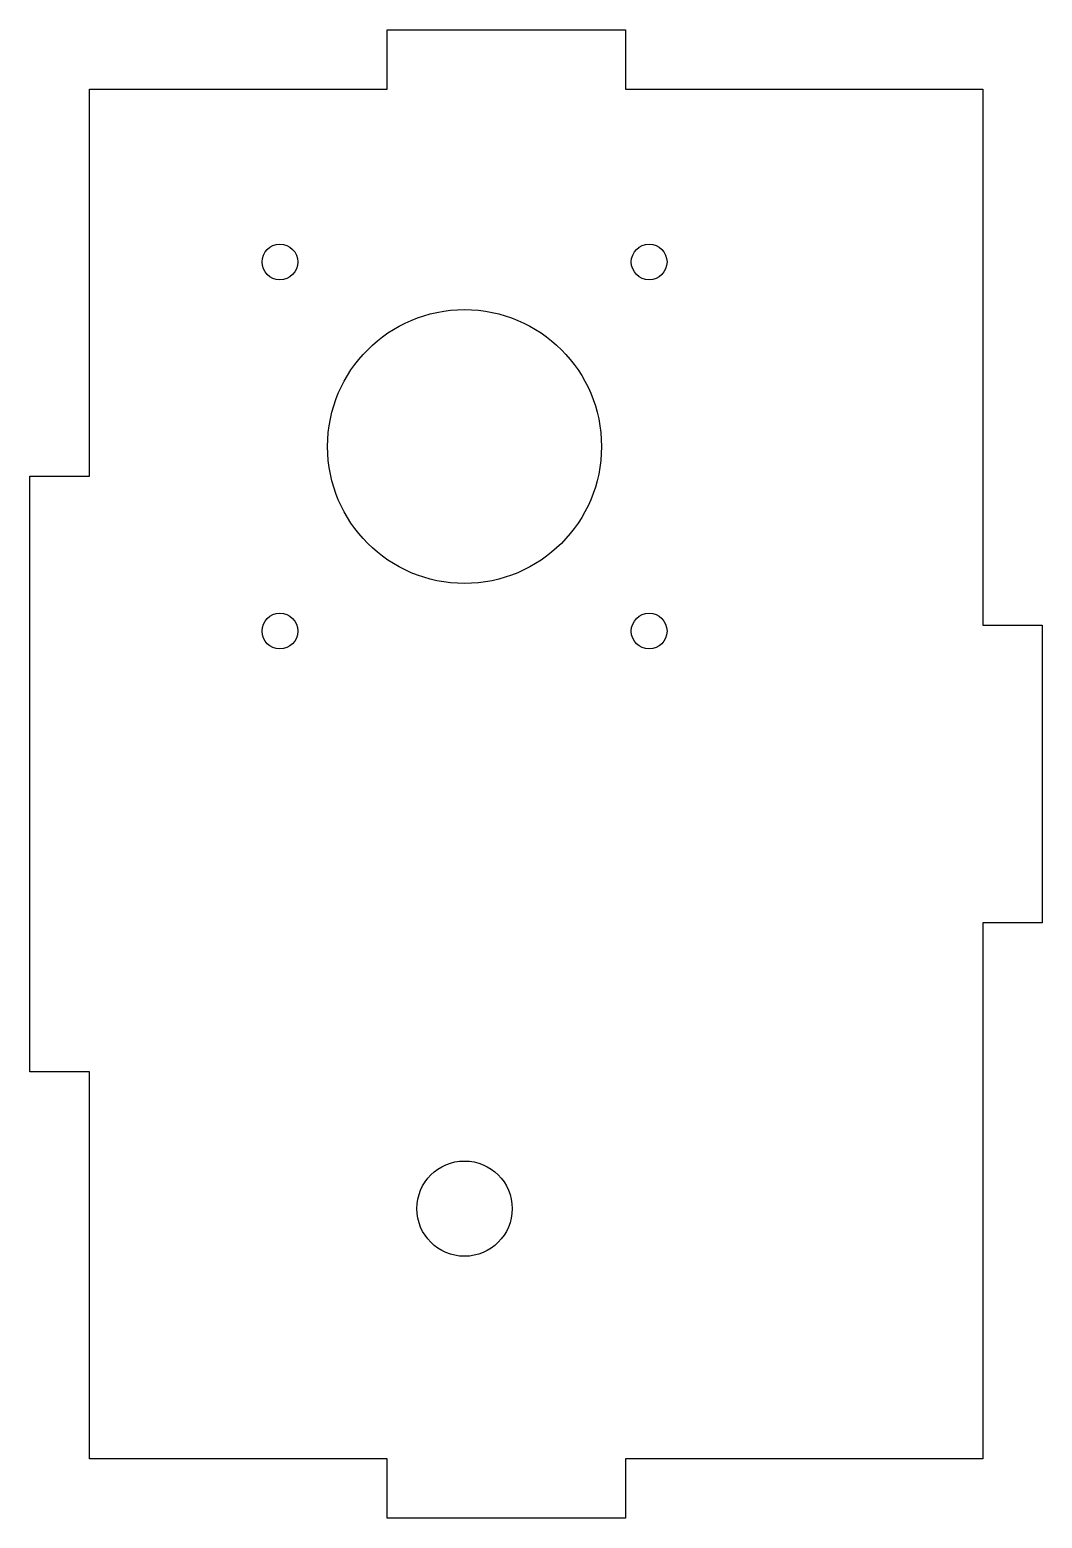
# Model space of a CAD drawing. Header units: millimetres. Extents: x 0 to 85, y -5 to 120.
import ezdxf

# ---------------------------------------------------------------- set-up
doc = ezdxf.new("R2010")
doc.units = ezdxf.units.MM

msp = doc.modelspace()

# ---------------------------------------------------------------- linework, layer by layer
at = {"color": 7, "linetype": 'Continuous', "lineweight": 25}
for p, q in [((30, 115), (30, 120)), ((30, 120), (50, 120)), ((50, 120), (50, 115)), ((5, 82.5), (5, 115)), ((5, 115), (30, 115)), ((50, 115), (80, 115)), ((80, 115), (80, 70)), ((0, 32.5), (0, 82.5)), ((0, 82.5), (5, 82.5)), ((80, 70), (85, 70)), ((85, 70), (85, 45)), ((85, 45), (80, 45)), ((80, 45), (80, 0)), ((5, 32.5), (0, 32.5)), ((5, 0), (5, 32.5)), ((30, 0), (5, 0)), ((30, -5), (30, 0)), ((80, 0), (50, 0)), ((50, 0), (50, -5)), ((50, -5), (30, -5))]:
    msp.add_line(p, q, dxfattribs=at)
for centre, radius in [((21, 100.5), 1.5), ((52, 100.5), 1.5), ((36.5, 85), 11.5), ((21, 69.5), 1.5), ((52, 69.5), 1.5), ((36.5, 21), 4)]:
    msp.add_circle(centre, radius, dxfattribs=at)

doc.saveas('drawing.dxf')
